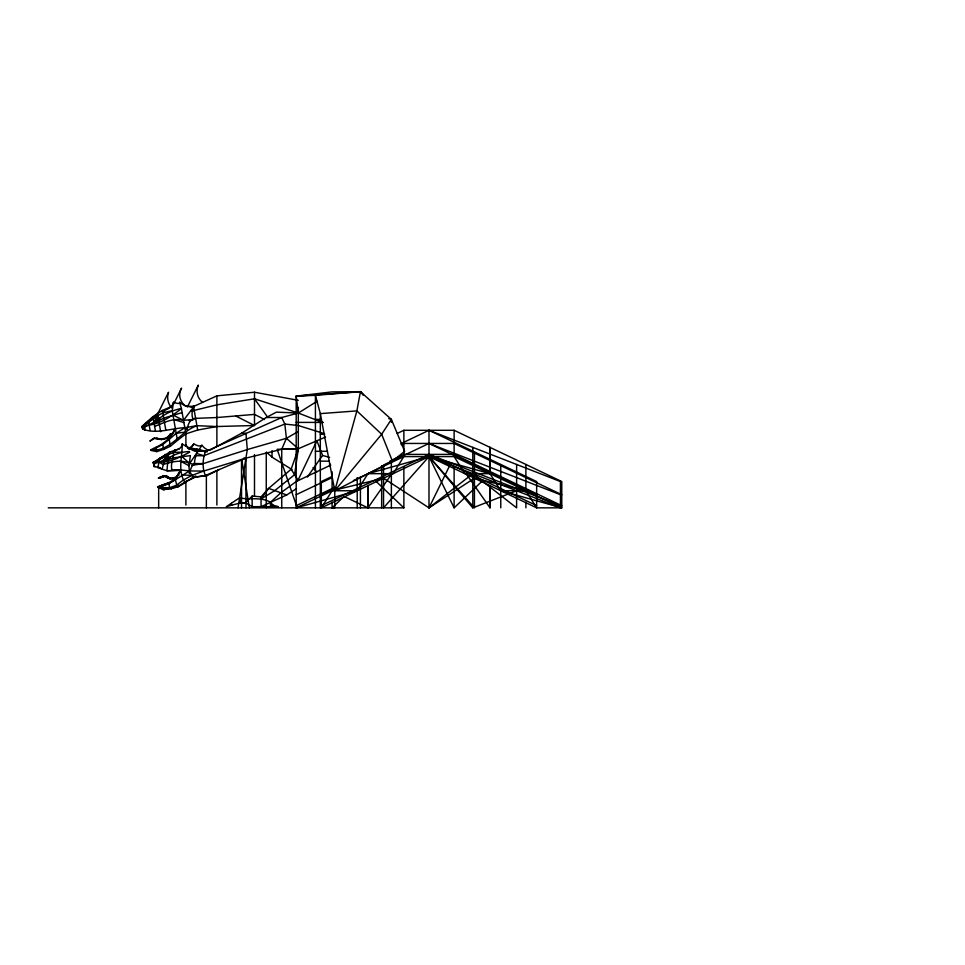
<?xml version="1.0" encoding="UTF-8"?>
<svg xmlns="http://www.w3.org/2000/svg" width="965" height="965" viewBox="0 0 965 965"><rect width="100%" height="100%" fill="white"/><g stroke="black" fill="none" stroke-linecap="round" stroke-linejoin="round"><path stroke-width="1.45" d="M325.555 437.036L298.306 448.737L281.744 449.268L245.966 458.122L203.555 471.089L191.999 475.383L183.278 480.063L176.366 485.311L169.575 487.723L158.549 487.494L160.286 485.878L158.549 486.698L158.549 487.494L163.218 489.653L171.348 488.664L171.348 487.723M219.152 469.485L207.294 475.504L195.087 477.205L184.761 482.198C177.451 470.377 182.457 456.795 182.216 443.936A7.587 0.82 37.3 0 0 185.871 445.42L185.582 445.07A9.915 3.329 37.8 0 0 197.97 451.21A8.022 1.906 -75.4 0 0 194.508 464.31L193.205 464.804A12.014 3.474 -80.2 0 0 189.417 473.55L188.959 465.745L190.395 455.625L173.23 457.856L164.098 461.161C171.179 455.516 180.346 451.644 189.478 451.572M490.003 471.475L490.003 460.522M207.294 475.504L205.424 475.504C202.083 468.206 202.614 459.014 205.424 451.62L281.744 417.507L298.306 413.032L317.075 401.283M170.25 452.911L169.671 452.09L168.465 454.491L166.945 470.751L179.936 470.293L166.945 470.751L157.778 467.711L159.937 458.23L169.671 452.09L179.502 448.773M151.023 449.63L151.65 450.341L162.796 444.467L169.213 439.34L175.316 428.303C171.07 439.123 161.312 445.372 151.023 449.63L151.155 450.426L156.788 451.62L163.664 449.413L170.431 446.24L177.451 440.402L172.216 410.704L173.507 402.248A7.587 1.966 25 0 0 179.683 402.67L179.587 402.333A9.915 4.692 22.3 0 0 194.399 405.951A8.022 3.788 -83.9 0 0 193.338 419.449L191.179 420.33A12.014 6.285 -89 0 0 187.198 429.907L184.81 427.7C170.769 428.291 156.957 434.371 143.122 429.232L141.807 426.518L152.916 416.651L162.349 410.451L171.481 406.518M238.029 507.843L247.293 449.557L245.966 433.285L241.527 433.285L209.924 450.209M162.132 469.183L164.412 460.245L168.465 454.491L173.374 452.489L182.204 452.042M397.218 433.454L403.865 430.294L454.117 430.294L561.775 481.547L561.775 507.843L500.763 490.751L490.003 473.67L428.991 456.578L367.967 473.67L357.207 490.751L296.195 507.843L296.195 396.12L332.081 391.887L360.428 391.669L356.881 410.897L334.771 490.775L334.771 507.843L332.081 507.843L332.081 502.138M164.159 455.637L155.003 461.933L153.954 466.481L160.419 467.711M296.508 488.616L286.689 494.961L261.057 506.673L261.057 496.854L268.668 488.362L291.141 469.243L298.306 448.737L286.4 438.315L284.844 424.081L281.744 417.507L266.256 417.507L241.527 433.285M179.587 402.333L181.42 408.521C171.155 410.33 161.215 415.601 154.062 423.14L158.743 420.8L159.925 417.797M281.744 507.843L281.744 449.268L286.4 438.315L298.306 431.488M203.555 471.089L189.417 470.956L180.745 469.907L172.12 470.293C169.768 463.948 174.279 458.652 173.374 452.489L174.46 450.076L175.425 451.15M270.502 504.454L278.415 506.673L252.142 506.673L245.544 502.801L240.78 502.777L226.329 506.673L239.477 497.88C249.839 500.123 260.695 496.601 270.502 502.234L273.035 505.165L270.502 506.673L270.502 502.234L280.827 492.813L298.064 480.172L316.882 440.764L322.551 455.456L329.632 457.41M401.066 443.586L428.991 430.294L560.424 481.547L560.424 507.843L428.991 456.578L321.321 507.843L332.081 490.751L383.539 478.218L428.991 507.843L449.485 466.023M158.212 412.887L168.525 392.272A15.537 15.537 0 0 0 171.71 407.857M173.652 403.985L181.577 388.135L180.745 389.788A13.293 13.293 0 0 0 184.303 404.986M187.391 407.001L198.344 385.095A14.463 14.463 0 0 0 202.566 402.393M185.968 482.198L178.308 486.722L171.348 488.664L169.575 487.723L168.791 482.826L158.067 486.698L158.067 487.494L168.791 483.646L175.425 479.714L180.745 469.907L175.208 479.714L168.573 483.646L162.023 485.95L162.023 485.13L168.573 482.826L175.425 478.893L180.745 469.907L175.521 479.714M141.807 426.518L144.641 427.061L153.905 422.272L157.85 415.734L162.771 412.827L165.329 410.077A12.581 7.756 -12.9 0 0 173.507 402.248M171.348 488.664L171.915 487.723M198.79 450.269L201.975 445.07A9.915 5.742 24.1 0 0 208.476 450.281M190.793 448.568L193.808 443.936A7.587 2.992 30.6 0 0 201.769 445.42M296.195 396.12L360.428 391.669L391.368 419.401L381.657 434.238L334.771 490.775L320.32 413.623L315.422 395.336L296.195 396.12L298.306 413.032L322.829 422.561M197.97 451.21L189.683 463.502C180.853 459.135 171.698 462.042 162.952 464.491L159.297 462.247L153.242 462.332L160.419 458.037L160.419 459.231M391.802 473.803L367.967 507.843L344.047 496.444L332.081 507.831M307.34 477.048L322.551 455.456M168.308 459.642L170.298 456.879M173.374 452.489L175.051 450.221A12.581 7.624 8.8 0 0 182.216 443.936M194.399 405.951L183.507 420.354C173.145 417.411 163.893 422.815 154.641 426.458M172.675 433.9L170.25 434.889C166.861 440.74 159.768 439.726 154.412 438.448L149.864 441.089L154.316 437.869C159.683 439.051 166.764 440.088 170.13 434.238L173.772 432.754M168.791 457.446L159.297 462.247L154.677 463.357L153.423 462.488L155.112 462.03L153.242 462.332L154.038 464.623L153.423 462.488L154.038 462.03L153.242 462.332M353.347 480.63L403.865 456.578L454.117 456.578L561.775 507.843L536.649 507.843L428.991 456.578L383.539 507.843L383.539 465.082L428.991 443.442L560.424 494.695M261.057 496.854L252.142 496.082L245.544 502.801L240.792 502.801L239.477 497.88M474.442 451.934L474.442 507.843L428.991 456.578L454.117 507.843L481.8 481.475M145.184 430.137L141.988 427.567L145.184 430.137L144.219 424.672L156.427 414.866M169.213 439.34L176.209 433.309L184.81 427.7L196.932 425.698L216.884 426.53L254.495 425.505L254.495 392.224L216.884 395.855L193.543 406.518L190.817 406.735M142.639 426.53L157.85 415.734M153.905 422.272L158.357 418.641M525.889 464.467L525.889 490.751L536.649 507.843L536.649 481.547L428.991 430.294L428.991 507.843L472.802 473.67L516.613 507.843L516.613 464.467M177.451 440.402L185.895 433.852L197.692 430.04L216.884 426.53M144.4 425.661C158.465 425.082 170.805 417.085 181.42 408.521L185.895 433.852L185.895 445.721M196.932 425.698C180.226 431.717 170.745 450.896 151.65 450.341M195.099 450.426L196.969 449.075L207.294 451.62L196.776 450.727M178.308 485.311L178.308 486.722L177.102 486.722L175.425 479.714L189.417 470.956L191.999 475.383L193.893 477.205L195.087 477.205M428.991 507.843L474.442 478.218L525.889 490.751L500.763 490.751M161.625 458.037L164.122 456.433M155.003 461.933L168.465 454.491M162.663 476.276L159.611 478.073L164.388 476.276L170.841 478.773L166.873 476.143L164.388 475.673L158.429 478.073L162.663 476.276L158.429 478.073L163.194 476.276L166.873 476.758L166.873 476.143L163.194 475.673L163.254 476.758L162.072 476.758L164.388 476.276L159.611 478.073L162.663 476.758M162.023 485.13L163.218 489.653L177.102 486.722L193.893 477.205L205.424 475.504L245.966 458.122L245.966 507.843M158.743 420.8L163.7 418.122L182.144 412.598M159.297 462.247C170.142 462.392 180.25 457.096 189.623 452.187M266.256 417.507L276.4 412.151L298.306 413.032L254.495 398.798L216.884 404.842L191.577 411.042M158.549 487.494L160.962 486.698M334.771 490.775L392.429 461.149L404.673 451.306L391.368 419.401L388.762 418.665M177.09 476.505L171.83 478.773L176.137 478.218L169.647 478.773L165.691 476.143L169.647 478.109L176.137 477.566L174.954 478.218L177.09 477.156M192.216 477.723L195.798 475.962M296.195 481.547L330.754 465.094M331.96 476.493L321.321 481.547L321.321 507.843M296.195 494.695L332.081 477.603M401.199 444.696L403.865 443.442L454.117 443.442L561.775 494.695M296.195 505.648L334.746 487.301M393.225 459.449L403.865 454.394L454.117 454.394L561.775 505.648M321.321 494.695L335.941 487.735M296.195 507.843L334.746 489.484M321.321 505.648L428.991 454.394L560.424 505.648M151.155 450.426L153.966 449.111L156.402 449.449M194.87 455.673L203.808 455.757L284.844 424.081L298.306 425.517L324.324 433.635M428.991 456.578L472.802 507.843L516.613 490.751M189.116 420.692L195.63 418.352L216.884 417.543L254.495 414.395L264.519 419.498M191.83 465.323L203.301 463.622L247.293 449.557L286.4 438.315M153.785 462.332L155.112 462.03M162.771 412.827L172.216 410.704M192.94 418.786L195.63 418.352M176.209 433.309L185.57 432.055M354.457 392.285L360.428 391.669L363.443 394.999M193.338 419.449L183.507 420.354L172.976 415.022M352.973 392.297L360.428 391.669L363.31 395.131M360.428 391.669L315.422 395.336L315.422 507.843M283.71 449.051L298.306 448.737L294.602 474.708L274.748 490.594L261.057 499.002L268.668 488.362L286.689 494.961M315.422 419.401L321.429 419.401M296.195 422.405L323.106 422.405M320.32 434.238L324.698 434.238M277.148 449.268L281.744 449.268M315.422 451.306L327.425 451.306M166.607 454.841L164.918 454.539L164.412 460.245M243.747 458.122L245.966 458.122M320.32 461.149L329.089 461.149M389.739 461.149L392.429 461.149L381.657 434.238L356.881 410.897L320.32 413.623L320.32 507.843M153.242 463.393L154.328 463.393M155.437 466.481L153.954 466.481L153.616 463.55M367.967 473.67L393.105 473.67L403.865 456.578L403.865 430.294M490.015 473.67L490.003 447.374L490.015 473.67L464.877 473.67L454.117 456.578L454.117 430.294M175.208 478.893L175.425 479.714M168.791 482.826L168.791 483.646M160.286 485.878L160.069 486.698M158.067 486.698L159.756 486.698M158.067 487.494L159.756 487.494M357.207 490.751L332.081 490.751L332.081 471.764M48.25 507.843L403.865 507.843L403.865 467.132M193.772 463.538L203.301 463.622M185.184 406.277L193.543 406.518L197.692 430.04M182.204 474.985L191.999 475.383M197.801 450.691L207.294 451.62M187.451 447.784L196.969 449.075M189.104 448.653L205.424 451.62M191.42 410.137L194.267 410.595M194.508 464.31L189.683 463.502L181.722 456.421M254.495 392.224L298.306 400.33M173.772 419.534L183.905 422.561M196.655 453.381L203.808 455.757M160.286 486.698L162.422 487.446M160.926 488.037L164.424 489.653M428.991 443.442L536.649 494.695M428.991 454.394L536.649 505.648M235.689 415.963L254.495 425.505M180.226 460.993L188.959 465.745M266.557 452.247L272.034 457.181L292.057 469.605M376.169 481.475L403.865 507.843M185.582 445.07L189.249 449.461M313.07 467.47L316.749 472.15M254.495 398.798L267.836 417.459M466.179 473.803L490.003 507.843L490.015 485.552L490.003 507.843M291.141 469.243L298.064 480.172M277.606 450.607L297.232 507.843M170.13 434.238L170.25 434.889M169.068 438.532L170.431 446.24M168.622 436.18L168.742 436.831M162.349 410.451L165.859 430.366M166.619 437.615L166.74 438.255M163.543 438.713L163.652 439.365M157.428 413.358L160.672 431.741M162.651 443.659L163.664 449.413M161.312 439.099L161.432 439.751M158.887 438.737L158.996 439.377M156.933 437.881L157.042 438.484M152.916 416.651L155.462 431.078M155.992 447.169L156.788 451.62M153.821 448.303L153.966 449.111M148.441 420.993L150.118 430.523M142.555 426.072L143.122 429.232M241.745 459.521L249.368 507.843M231.335 503.32L231.588 505.262M170.142 487.723L170.142 488.664M525.889 502.138L525.889 507.831M500.763 464.467L500.763 507.843M472.802 447.374L472.802 507.843M454.117 467.132L454.117 507.843M391.368 419.401L391.368 422.296M391.368 460.233L391.368 507.843M381.657 465.673L381.657 507.843M360.428 476.601L360.428 507.843M357.207 477.603L357.207 507.843M333.335 506.637L333.335 507.831M329.632 463.333L329.632 466.3M298.306 407.387L298.306 451.56M272.034 450.607L272.034 457.181M266.256 452.271L266.256 507.843M254.495 454.551L254.495 496.094M252.142 496.082L252.142 506.673M241.527 459.581L241.527 507.843M216.884 395.855L216.884 445.649M216.884 470.775L216.884 505.057M206.365 475.504L206.365 507.843M185.895 481.33L185.895 505.057M178.851 474.852L178.851 475.504M177.102 485.311L177.102 486.722M173.012 478.109L173.012 478.773M169.647 478.109L169.647 478.773M159.937 458.23L159.937 459.231M159.273 486.698L159.273 487.494M158.67 487.494L158.67 507.843M155.787 461.933L155.787 460.932L155.437 461.933M193.808 443.936A12.581 7.358 -14.1 0 1 188.392 448.411M367.967 485.552L367.955 507.831L367.967 485.552M168.585 477.325L167.403 477.977L168.585 477.325"/></g></svg>
